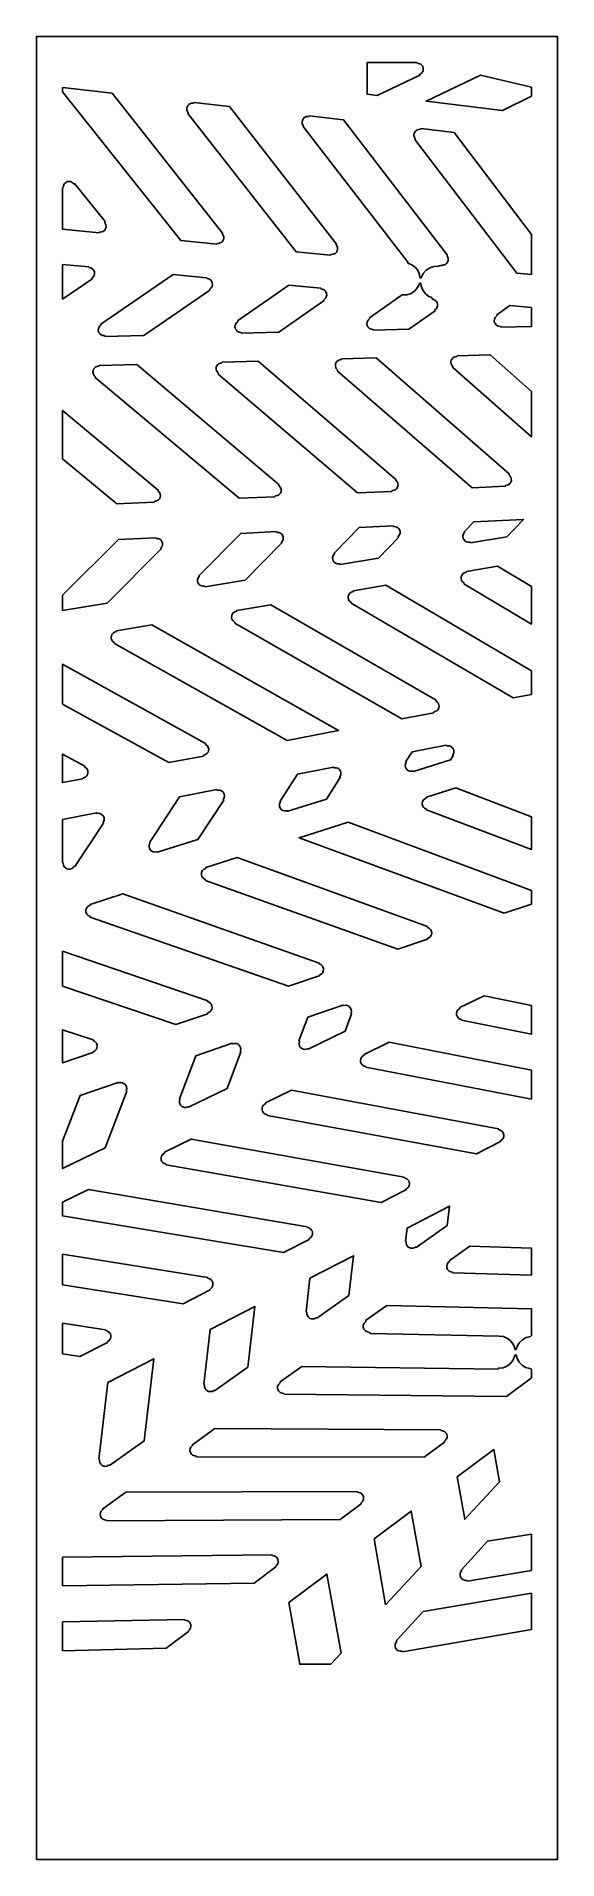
# Model space of a CAD drawing. Extents: x 0 to 400, y 0 to 1400.
import ezdxf

# ---------------------------------------------------------------- set-up
doc = ezdxf.new("R2010")
doc.units = 0
doc.layers.add('CUT', color=1, linetype='CONTINUOUS')
doc.layers.add('OUTLINE', color=7, linetype='CONTINUOUS')

msp = doc.modelspace()

# ---------------------------------------------------------------- linework, layer by layer
at = {"layer": 'CUT'}
for points in [[(253.89, 1380), (291.99, 1380), (292.15, 1379.59), (292.34, 1379.45), (293.46, 1379.31), (294.3, 1379.06), (295.07, 1378.63), (295.74, 1378.07), (296.29, 1377.38), (296.69, 1376.6), (296.93, 1375.75), (296.95, 1374.45), (296.76, 1373.59), (296.4, 1372.79), (295.57, 1371.77), (294.29, 1370.87), (294.15, 1370.44), (294.22, 1370.23), (261.67, 1354.65), (253.78, 1355.59)], [(58.05, 1356.48), (142.89, 1249.06), (142.74, 1248.9), (142.68, 1248.45), (143.26, 1247.5), (143.57, 1246.7), (143.72, 1245.86), (143.71, 1245.01), (143.54, 1244.17), (142.98, 1243.02), (142.43, 1242.36), (141.77, 1241.82), (140.61, 1241.28), (139.77, 1241.11), (138.78, 1241.08), (138.44, 1240.78), (138.38, 1240.56), (110.76, 1243.23), (20, 1357.43), (20, 1360.85)], [(357.78, 1343.23), (299.06, 1350.21), (340.86, 1370.39), (380, 1361.05), (380, 1354.1)], [(115.84, 1342.36), (115.43, 1343.59), (115.36, 1344.43), (115.58, 1345.72), (116.15, 1346.87), (117.03, 1347.8), (117.75, 1348.26), (118.97, 1348.68), (120.52, 1348.75), (120.72, 1348.87), (120.92, 1349.25), (148.24, 1346.11), (230.4, 1240.59), (230.18, 1240.21), (230.19, 1239.98), (230.75, 1239.03), (231.06, 1238.24), (231.21, 1237.4), (231.2, 1236.55), (230.87, 1235.32), (230.46, 1234.57), (229.92, 1233.92), (229.25, 1233.38), (228.5, 1232.98), (227.68, 1232.73), (226.15, 1232.63), (225.95, 1232.52), (225.75, 1232.13), (199.34, 1234.68), (116.18, 1340.81), (116.4, 1341.18), (116.4, 1341.41)], [(299.12, 1220.49), (296.92, 1217.93), (295.36, 1214.72), (294.96, 1214.55), (294.74, 1214.59), (294.42, 1214.87), (294.16, 1216.88), (292.91, 1220.01), (290.85, 1222.69), (288.17, 1224.71), (285.17, 1225.92), (285.03, 1226.13), (284.99, 1226.37), (285.07, 1226.64), (204.61, 1330.76), (204.76, 1330.91), (204.84, 1331.36), (204.36, 1332.21), (204.05, 1333.02), (203.9, 1333.86), (203.93, 1334.72), (204.11, 1335.56), (204.46, 1336.34), (204.96, 1337.05), (205.57, 1337.64), (206.3, 1338.11), (207.09, 1338.41), (207.94, 1338.56), (208.98, 1338.58), (209.18, 1338.69), (209.39, 1339.09), (235.69, 1336.06), (315.38, 1232.29), (315.23, 1232.13), (315.15, 1231.68), (315.65, 1230.81), (315.95, 1230.01), (316.1, 1229.18), (316.07, 1228.33), (315.9, 1227.49), (315.56, 1226.72), (315.08, 1226.02), (314.47, 1225.42), (313.76, 1224.95), (312.97, 1224.64), (312.14, 1224.47), (311.03, 1224.43), (310.83, 1224.32), (310.63, 1223.93), (309.16, 1224.07), (308.99, 1223.71), (308.59, 1223.53), (305.15, 1223.39), (301.93, 1222.35)], [(290.45, 1321.98), (289.94, 1323.16), (289.79, 1324.43), (290.02, 1325.69), (290.59, 1326.84), (291.48, 1327.77), (292.2, 1328.22), (293.41, 1328.63), (294.89, 1328.7), (295.09, 1328.81), (295.3, 1329.2), (320.54, 1326.3), (380, 1247.8), (380, 1217.23), (368.66, 1218.33), (290.57, 1320.79), (290.72, 1320.95), (290.8, 1321.39)], [(52.81, 1256.6), (53.34, 1255.44), (53.52, 1254.17), (53.33, 1252.9), (52.77, 1251.74), (52.22, 1251.08), (51.19, 1250.32), (49.98, 1249.89), (48.56, 1249.79), (48.22, 1249.49), (48.16, 1249.27), (20, 1251.99), (20, 1283.71), (20.41, 1283.87), (20.55, 1284.06), (20.69, 1285.17), (20.93, 1286), (21.35, 1286.76), (21.91, 1287.44), (22.57, 1287.98), (23.34, 1288.38), (24.18, 1288.63), (25.03, 1288.71), (25.9, 1288.62), (26.73, 1288.36), (27.48, 1287.95), (28.62, 1286.92), (28.84, 1286.85), (29.26, 1286.99), (52.65, 1257.78), (52.51, 1257.61), (52.45, 1257.16)], [(40.4, 1222.52), (41.48, 1222.27), (42.28, 1221.95), (43.32, 1221.2), (44.09, 1220.15), (44.29, 1219.76), (44.54, 1218.95), (44.61, 1217.65), (44.3, 1216.41), (43.64, 1215.29), (42.53, 1214.25), (42.45, 1213.8), (42.55, 1213.59), (20, 1198.33), (20, 1224.94), (40.11, 1223.09), (40.23, 1222.68)], [(131.13, 1214.12), (131.94, 1213.95), (132.73, 1213.64), (133.78, 1212.88), (134.55, 1211.85), (134.99, 1210.65), (135.07, 1209.36), (134.77, 1208.1), (134.13, 1206.99), (133.01, 1205.92), (132.95, 1205.48), (133.04, 1205.28), (82.38, 1170.39), (52.54, 1169.7), (52.5, 1169.92), (52.18, 1170.24), (50.64, 1170.46), (49.84, 1170.76), (49.46, 1170.99), (48.78, 1171.52), (47.98, 1172.55), (47.64, 1173.34), (47.46, 1174.19), (47.5, 1175.49), (47.75, 1176.32), (48.14, 1177.09), (48.68, 1177.76), (49.52, 1178.51), (49.58, 1178.95), (49.49, 1179.15), (105.06, 1217.12), (130.61, 1214.77), (130.73, 1214.34)], [(218.61, 1206.12), (220.05, 1205.75), (221.16, 1205.1), (221.78, 1204.5), (222.26, 1203.79), (222.71, 1202.59), (222.79, 1201.31), (222.5, 1200.06), (221.87, 1198.95), (220.77, 1197.89), (220.69, 1197.67), (220.79, 1197.23), (185.93, 1172.8), (157.38, 1172.14), (157.21, 1172.54), (157.02, 1172.67), (155.62, 1172.88), (154.81, 1173.2), (154.08, 1173.66), (153.19, 1174.59), (152.77, 1175.35), (152.51, 1176.17), (152.4, 1177.03), (152.57, 1178.32), (152.88, 1179.12), (153.35, 1179.85), (154.47, 1180.93), (154.53, 1181.38), (154.44, 1181.57), (193.81, 1208.95), (218.31, 1206.7), (218.33, 1206.48)], [(258.14, 1175.07), (256.91, 1175.23), (256.1, 1175.55), (255.37, 1176), (254.48, 1176.93), (253.9, 1178.09), (253.68, 1179.36), (253.84, 1180.64), (254.15, 1181.44), (254.6, 1182.17), (255.69, 1183.25), (255.77, 1183.47), (255.66, 1183.88), (279.9, 1201.03), (280.15, 1201.01), (280.36, 1201.41), (280.8, 1201.55), (284.33, 1201.69), (287.55, 1202.73), (290.35, 1204.59), (292.55, 1207.15), (293.97, 1210.16), (294.28, 1210.46), (294.72, 1210.47), (295.04, 1210.19), (295.3, 1208.2), (296.55, 1205.06), (298.6, 1202.38), (301.29, 1200.36), (302.9, 1199.74), (303.5, 1199.41), (303.78, 1199.06), (303.8, 1198.83), (303.64, 1198.43), (303.81, 1198.28), (305.17, 1197.92), (305.93, 1197.53), (306.89, 1196.68), (307.57, 1195.59), (307.82, 1194.78), (307.93, 1193.93), (307.77, 1192.65), (307.46, 1191.87), (307.01, 1191.15), (305.91, 1190.07), (305.85, 1189.62), (305.95, 1189.42), (285.88, 1175.12), (258.73, 1174.49), (258.56, 1174.89)], [(356.34, 1177.16), (355.92, 1177.34), (354.71, 1177.5), (353.91, 1177.81), (353.18, 1178.26), (352.29, 1179.19), (351.71, 1180.34), (351.48, 1181.61), (351.63, 1182.89), (351.94, 1183.69), (352.38, 1184.41), (353.49, 1185.51), (353.56, 1185.73), (353.44, 1186.15), (363.45, 1193.35), (380, 1191.82), (380, 1177.3), (356.51, 1176.76)], [(44.32, 1139.64), (43.66, 1140.73), (43.36, 1141.96), (43.42, 1143.24), (43.84, 1144.43), (44.3, 1145.14), (45.23, 1146.02), (46.37, 1146.58), (47.88, 1146.86), (48.18, 1147.2), (48.21, 1147.42), (76.96, 1148.19), (186.24, 1055.78), (186.13, 1055.59), (186.15, 1055.14), (187.13, 1053.98), (187.53, 1053.2), (187.77, 1052.36), (187.83, 1051.48), (187.72, 1050.62), (187.23, 1049.39), (186.71, 1048.69), (186.07, 1048.09), (184.92, 1047.47), (183.39, 1047.16), (183.09, 1046.81), (183.06, 1046.59), (155.59, 1045.35), (44.95, 1138.22), (45.07, 1138.41), (45.04, 1138.86)], [(139.11, 1141.9), (138.37, 1142.93), (137.96, 1144.12), (137.9, 1145.38), (138.07, 1146.22), (138.38, 1147), (139.13, 1148.02), (139.78, 1148.57), (140.13, 1148.8), (140.92, 1149.13), (142.41, 1149.41), (142.71, 1149.76), (142.74, 1149.97), (170.3, 1150.71), (275.99, 1059.85), (275.84, 1059.43), (275.89, 1059.2), (276.9, 1058.01), (277.29, 1057.22), (277.52, 1056.38), (277.58, 1055.51), (277.46, 1054.65), (276.97, 1053.43), (276.46, 1052.73), (275.81, 1052.13), (274.66, 1051.52), (273.14, 1051.21), (272.84, 1050.86), (272.81, 1050.64), (246.47, 1049.45), (139.49, 1140.76), (139.63, 1141.18), (139.58, 1141.4)], [(363.39, 1062.6), (364.13, 1061.53), (364.53, 1060.28), (364.54, 1058.98), (364.17, 1057.73), (363.45, 1056.64), (362.8, 1056.06), (362.44, 1055.81), (361.66, 1055.45), (360.14, 1055.14), (359.84, 1054.79), (359.81, 1054.57), (334.53, 1053.43), (230.93, 1143.31), (231.08, 1143.72), (231.03, 1143.94), (230.08, 1145.1), (229.69, 1145.89), (229.47, 1146.73), (229.46, 1148.05), (229.68, 1148.91), (230.05, 1149.7), (230.58, 1150.4), (231.6, 1151.22), (232.83, 1151.71), (233.91, 1151.89), (234.09, 1152.03), (234.24, 1152.43), (260.72, 1153.15), (363.03, 1063.75), (362.87, 1063.33), (362.92, 1063.1)], [(319.71, 1146.34), (318.77, 1147.51), (318.26, 1148.72), (318.13, 1150.03), (318.38, 1151.3), (319.01, 1152.46), (319.95, 1153.38), (321.11, 1153.98), (322.65, 1154.27), (322.95, 1154.61), (322.98, 1154.83), (348.35, 1155.51), (380, 1127.4), (380, 1092.46), (319.61, 1145.71), (319.76, 1146.12)], [(93.4, 1051.46), (93.43, 1051.01), (94.45, 1049.83), (95, 1048.63), (95.17, 1047.33), (94.94, 1046.03), (94.34, 1044.86), (93.42, 1043.92), (92.26, 1043.29), (90.73, 1042.98), (90.43, 1042.63), (90.4, 1042.41), (61.77, 1041.12), (20, 1075.58), (20, 1112.78), (93.52, 1051.65)], [(274.51, 1023.62), (275.83, 1023.5), (277.03, 1022.99), (277.73, 1022.46), (278.31, 1021.8), (278.91, 1020.64), (279.14, 1019.35), (279.08, 1018.48), (278.66, 1017.23), (277.76, 1015.94), (277.73, 1015.72), (277.91, 1015.32), (262.54, 999.45), (233.12, 994.57), (232.89, 994.95), (232.69, 995.05), (231.16, 995.04), (230.34, 995.22), (229.56, 995.56), (228.55, 996.34), (227.81, 997.37), (227.39, 998.57), (227.33, 999.83), (227.49, 1000.66), (227.81, 1001.45), (228.68, 1002.67), (228.71, 1002.9), (228.53, 1003.3), (247.63, 1022.88), (273.91, 1024.19), (274.09, 1023.79)], [(333.17, 1011.16), (332.95, 1011.55), (332.74, 1011.65), (331.6, 1011.6), (330.31, 1011.85), (329.52, 1012.22), (328.8, 1012.74), (328.21, 1013.4), (327.61, 1014.55), (327.36, 1015.85), (327.42, 1016.73), (327.83, 1017.98), (328.68, 1019.23), (328.71, 1019.46), (328.53, 1019.85), (335.66, 1027.27), (373.97, 1029.18), (361.21, 1015.82)], [(20, 970.91), (63.01, 1013.68), (91.58, 1015.1), (91.76, 1014.7), (91.95, 1014.57), (93.47, 1014.42), (94.65, 1013.94), (95.63, 1013.16), (96.36, 1012.12), (96.76, 1010.91), (96.8, 1009.66), (96.49, 1008.42), (96.08, 1007.69), (95.41, 1006.82), (95.42, 1006.36), (95.55, 1006.19), (54.32, 964.9), (20, 959.21)], [(127.89, 977.8), (126.64, 978.02), (125.5, 978.59), (124.57, 979.46), (123.94, 980.56), (123.64, 981.81), (123.71, 983.07), (124.14, 984.27), (124.98, 985.45), (125.02, 985.68), (124.84, 986.09), (156.8, 1018.36), (184.19, 1019.72), (184.37, 1019.32), (184.56, 1019.19), (186.13, 1019.02), (187.34, 1018.51), (188.04, 1017.98), (188.85, 1016.95), (189.33, 1015.73), (189.44, 1014.86), (189.42, 1014.42), (189.27, 1013.55), (188.95, 1012.74), (188.04, 1011.46), (188.06, 1011.01), (188.19, 1010.83), (160.3, 982.48), (129.43, 977.36), (129.36, 977.57), (129, 977.85)], [(328.19, 979.6), (328.27, 979.81), (328.17, 980.26), (327.46, 980.83), (326.88, 981.46), (326.27, 982.59), (326.01, 983.84), (326.12, 985.12), (326.59, 986.31), (327.39, 987.31), (328.45, 988.04), (329.91, 988.54), (330.15, 988.92), (330.15, 989.13), (354.03, 993.19), (380, 977.57), (380, 948.72)], [(241.54, 964.81), (241.61, 965.24), (241.51, 965.45), (240.72, 966.08), (240.13, 966.71), (239.51, 967.83), (239.24, 969.09), (239.35, 970.37), (239.46, 970.79), (239.82, 971.57), (240.61, 972.57), (241.67, 973.31), (243.14, 973.81), (243.38, 974.19), (243.38, 974.4), (268.26, 978.63), (380, 912.74), (380, 894.78), (365.9, 892.12)], [(152.14, 950.19), (150.65, 951.5), (150.03, 952.62), (149.75, 953.88), (149.86, 955.18), (150.32, 956.37), (151.12, 957.38), (152.18, 958.12), (153.56, 958.61), (153.72, 958.77), (153.81, 959.2), (179.82, 963.62), (306.71, 890.26), (306.64, 889.84), (306.74, 889.63), (307.55, 888.99), (308.15, 888.37), (308.59, 887.64), (308.9, 886.85), (309.06, 885.59), (308.95, 884.73), (308.69, 883.92), (308.28, 883.17), (307.41, 882.24), (306.68, 881.77), (305.24, 881.26), (305.08, 881.09), (305, 880.65), (280.5, 876.04), (152.17, 949.55), (152.24, 949.98)], [(59.92, 934.29), (59.66, 934.66), (58.61, 935.47), (57.87, 936.52), (57.45, 937.75), (57.39, 938.61), (57.5, 939.48), (57.96, 940.68), (58.77, 941.71), (59.83, 942.44), (61.24, 942.94), (61.4, 943.11), (61.48, 943.53), (88.56, 948.12), (231.96, 866.9), (192.43, 859.46), (59.86, 933.85)], [(129.78, 857.03), (129.72, 856.59), (129.81, 856.38), (130.99, 855.45), (131.53, 854.78), (131.92, 854.02), (132.21, 852.76), (132.13, 851.47), (131.69, 850.27), (130.9, 849.24), (129.86, 848.48), (128.4, 847.97), (128.24, 847.8), (128.16, 847.36), (101.58, 842.36), (20, 887.18), (20, 917.91)], [(315.06, 855.19), (316.96, 855.16), (317.79, 854.91), (318.52, 854.52), (319.19, 853.98), (319.74, 853.32), (320.15, 852.57), (320.4, 851.77), (320.5, 850.92), (320.43, 850.07), (320.2, 849.25), (319.73, 848.25), (319.74, 848.02), (320, 847.67), (317.94, 844.43), (289.54, 835.48), (289.27, 835.82), (289.05, 835.89), (287.6, 835.69), (286.75, 835.76), (285.92, 836.01), (285.16, 836.39), (284.49, 836.93), (283.7, 837.96), (283.36, 838.74), (283.15, 840.01), (283.32, 841.29), (283.93, 842.69), (283.83, 843.13), (283.66, 843.29), (288.33, 850.58), (314.63, 855.66), (314.7, 855.45)], [(36.98, 839.18), (37.25, 838.81), (38.3, 838.03), (38.85, 837.36), (39.39, 836.18), (39.55, 835.33), (39.54, 834.48), (39.22, 833.21), (38.54, 832.12), (37.58, 831.25), (36.81, 830.86), (35.74, 830.52), (35.58, 830.35), (35.5, 829.92), (20, 827), (20, 848.87), (37.04, 839.62)], [(191.78, 805.31), (190.49, 805.24), (189.24, 805.54), (188.13, 806.19), (187.25, 807.14), (186.68, 808.3), (186.48, 809.57), (186.55, 810.43), (186.66, 810.84), (187.25, 812.22), (187.24, 812.45), (186.98, 812.8), (200.51, 833.62), (227.91, 838.92), (227.98, 838.71), (228.34, 838.45), (229.82, 838.48), (231.06, 838.18), (231.82, 837.77), (232.77, 836.92), (233.44, 835.82), (233.75, 834.59), (233.71, 833.31), (233.47, 832.48), (232.99, 831.48), (233, 831.25), (233.26, 830.9), (222.59, 814.37), (192.95, 805.03), (192.84, 805.23), (192.44, 805.45)], [(139.54, 821.22), (140.81, 821.15), (142.02, 820.72), (143.05, 819.95), (143.81, 818.93), (144.15, 818.13), (144.34, 816.86), (144.16, 815.59), (143.55, 814.22), (143.65, 813.78), (143.81, 813.63), (123.95, 783.28), (92.92, 773.49), (92.64, 773.83), (92.42, 773.9), (90.89, 773.68), (89.62, 773.86), (88.44, 774.4), (87.47, 775.25), (86.8, 776.36), (86.48, 777.61), (86.47, 778.48), (86.63, 779.33), (87.21, 780.66), (87.11, 781.1), (86.95, 781.25), (109.92, 816.14), (138.4, 821.64), (138.48, 821.43), (138.84, 821.17)], [(299.31, 806.53), (298.99, 806.86), (297.83, 807.51), (297.19, 808.1), (296.93, 808.45), (296.34, 809.61), (296.16, 810.45), (296.13, 811.32), (296.42, 812.59), (297.07, 813.72), (298.02, 814.6), (299.38, 815.3), (299.57, 815.71), (299.54, 815.92), (321.82, 823.03), (380, 800.74), (380, 775.53), (299.3, 806.1)], [(28.12, 761.79), (27.09, 761.03), (25.87, 760.59), (24.57, 760.52), (23.32, 760.83), (22.21, 761.5), (21.34, 762.45), (20.8, 763.62), (20.55, 765.15), (20.41, 765.34), (20, 765.5), (20, 798.78), (46.1, 803.82), (46.18, 803.61), (46.54, 803.35), (47.65, 803.42), (48.52, 803.33), (49.73, 802.89), (50.76, 802.13), (51.3, 801.46), (51.7, 800.7), (51.95, 799.88), (52.04, 799.02), (51.96, 798.17), (51.7, 797.35), (51.22, 796.35), (51.32, 795.91), (51.48, 795.76), (29.49, 762.62), (29.06, 762.72), (28.85, 762.64)], [(359.06, 726.63), (201.62, 784.65), (239.19, 796.65), (380, 744.11), (380, 733.72)], [(300.3, 715.84), (301.65, 715.08), (302.57, 714.15), (303.16, 713), (303.41, 711.73), (303.27, 710.44), (302.75, 709.25), (302.23, 708.56), (301.58, 707.99), (300.29, 707.29), (300.16, 707.1), (300.15, 706.67), (277.53, 699.01), (129.79, 751.95), (129.78, 752.4), (129.65, 752.59), (128.69, 753.08), (127.99, 753.61), (127.41, 754.26), (126.97, 755.01), (126.67, 755.84), (126.56, 756.71), (126.72, 758.01), (127.03, 758.82), (127.49, 759.56), (128.45, 760.46), (129.84, 761.16), (130.04, 761.57), (130.01, 761.79), (154.08, 769.48), (300.17, 716.46), (300.13, 716.26)], [(40.87, 724.38), (39.69, 724.99), (38.75, 725.93), (38.31, 726.68), (38.01, 727.51), (37.9, 728.81), (38.18, 730.09), (38.82, 731.24), (39.78, 732.15), (41.11, 732.84), (41.25, 733.02), (41.28, 733.46), (66.39, 741.48), (217.05, 688.35), (217.06, 687.91), (217.19, 687.72), (218.2, 687.21), (218.9, 686.69), (219.49, 686.05), (219.94, 685.3), (220.23, 684.47), (220.35, 683.63), (220.21, 682.32), (219.91, 681.51), (219.45, 680.76), (218.52, 679.86), (217.22, 679.16), (217.04, 678.75), (217.08, 678.54), (193.57, 670.57), (41.21, 723.62), (41.2, 724.06)], [(131.65, 658.74), (132.98, 658.02), (133.63, 657.44), (134.16, 656.74), (134.66, 655.53), (134.78, 654.23), (134.53, 652.96), (133.9, 651.8), (132.96, 650.89), (131.57, 650.15), (131.39, 649.74), (131.43, 649.53), (107.08, 641.28), (20, 670.71), (20, 697.55), (131.51, 659.36), (131.47, 659.15)], [(326.39, 644.53), (326.31, 644.96), (326.15, 645.13), (324.69, 645.69), (324.31, 645.91), (323.65, 646.47), (322.88, 647.54), (322.46, 648.76), (322.43, 650.08), (322.77, 651.33), (323.47, 652.44), (324.11, 653.05), (325.05, 653.66), (325.19, 654.09), (325.12, 654.31), (343.61, 663.37), (380, 655.88), (380, 633.72)], [(235.7, 655.74), (237.63, 655.99), (238.89, 655.73), (239.67, 655.35), (240.66, 654.51), (241.16, 653.82), (241.64, 652.61), (241.75, 651.33), (241.47, 649.86), (241.68, 649.46), (241.86, 649.36), (236.89, 636.01), (208.68, 622.3), (208.36, 622.6), (208.13, 622.64), (206.66, 622.2), (205.78, 622.15), (204.92, 622.28), (203.72, 622.78), (202.71, 623.6), (201.99, 624.69), (201.7, 625.52), (201.59, 626.82), (201.88, 628.3), (201.81, 628.52), (201.49, 628.81), (208.26, 646.88), (235.21, 656.15), (235.3, 655.96)], [(43.43, 629.05), (43.56, 628.86), (44.45, 628.42), (45.15, 627.91), (46, 626.91), (46.51, 625.7), (46.64, 624.39), (46.39, 623.1), (45.76, 621.95), (44.83, 621.04), (43.48, 620.31), (43.3, 619.9), (43.34, 619.69), (20, 611.78), (20, 637.26), (43.42, 629.48)], [(114.82, 577.59), (113.51, 577.58), (112.26, 577.96), (111.51, 578.41), (110.58, 579.35), (109.98, 580.5), (109.78, 581.35), (109.8, 582.66), (110.07, 583.75), (109.87, 584.16), (109.68, 584.27), (122.22, 617.31), (150.21, 626.93), (150.32, 626.73), (150.72, 626.52), (152.24, 626.79), (153.1, 626.74), (154.34, 626.34), (155.07, 625.88), (155.97, 624.96), (156.56, 623.8), (156.69, 623.39), (156.8, 622.53), (156.74, 621.67), (156.52, 620.72), (156.58, 620.5), (156.91, 620.19), (146.27, 591.99), (116.81, 577.68), (116.49, 577.98), (116.26, 578.02)], [(252.77, 608.46), (252.69, 608.89), (252.53, 609.05), (251.1, 609.59), (250.05, 610.37), (249.27, 611.43), (248.84, 612.67), (248.8, 613.98), (248.99, 614.84), (249.34, 615.65), (250.15, 616.67), (251.43, 617.58), (251.57, 618.01), (251.5, 618.22), (270.65, 627.6), (380, 606.09), (380, 583.93)], [(63.41, 596.45), (63.85, 596.59), (64.7, 596.7), (66, 596.55), (67.18, 596.04), (68.17, 595.19), (68.87, 594.1), (69.14, 593.29), (69.25, 591.99), (68.95, 590.51), (69.01, 590.29), (69.33, 590), (52.72, 546.55), (20, 530.65), (20, 551.6), (33.55, 586.83), (62.67, 596.84), (62.96, 596.5)], [(176.83, 572.09), (175.59, 572.51), (174.88, 572.96), (174.27, 573.54), (173.59, 574.61), (173.23, 575.84), (173.24, 577.1), (173.61, 578.3), (174.04, 579.03), (174.61, 579.67), (175.86, 580.54), (175.99, 580.97), (175.93, 581.18), (195.75, 590.9), (354.69, 561.06), (354.78, 560.62), (354.94, 560.46), (356, 560.12), (356.78, 559.71), (357.46, 559.16), (358.01, 558.49), (358.58, 557.3), (358.74, 556.46), (358.73, 555.58), (358.41, 554.32), (357.98, 553.55), (357.42, 552.88), (356.17, 551.96), (356.06, 551.75), (356.11, 551.31), (337.73, 541.91), (177.28, 571.4), (177.2, 571.83)], [(99.2, 534.04), (98, 534.45), (96.95, 535.17), (96.16, 536.16), (95.81, 536.94), (95.61, 537.76), (95.61, 539.03), (95.97, 540.24), (96.41, 540.98), (96.98, 541.61), (98.23, 542.49), (98.36, 542.92), (98.3, 543.13), (118.85, 553.21), (282.18, 524.01), (282.27, 523.57), (282.43, 523.41), (283.9, 522.89), (284.65, 522.41), (285.27, 521.8), (285.76, 521.08), (286.1, 520.27), (286.27, 519.41), (286.26, 518.53), (286.1, 517.68), (285.75, 516.87), (284.96, 515.83), (283.71, 514.91), (283.6, 514.7), (283.65, 514.26), (264.61, 504.53), (99.65, 533.36), (99.56, 533.78)], [(39.86, 514.49), (207.77, 485.98), (207.86, 485.55), (208.02, 485.39), (209.1, 485.05), (209.89, 484.65), (210.57, 484.12), (211.14, 483.44), (211.57, 482.68), (211.83, 481.83), (211.92, 480.95), (211.83, 480.09), (211.58, 479.24), (211.15, 478.48), (210.27, 477.51), (209.34, 476.88), (209.24, 476.67), (209.28, 476.24), (189.56, 466.15), (20, 494.27), (20, 504.76)], [(290.95, 470.26), (290.03, 469.77), (288.76, 469.42), (287.88, 469.41), (287.02, 469.57), (286.2, 469.89), (285.46, 470.38), (284.84, 471), (284.17, 472.12), (283.86, 473.4), (283.84, 474.54), (283.72, 474.74), (283.33, 474.95), (284.48, 484.94), (317.03, 501.75), (315.34, 486.93), (291.55, 470.02), (291.18, 470.26)], [(131.45, 446.51), (131.83, 446.25), (133.06, 445.86), (134.12, 445.15), (134.68, 444.53), (135.12, 443.8), (135.5, 442.59), (135.51, 441.32), (135.16, 440.1), (134.48, 439.02), (133.87, 438.44), (132.96, 437.82), (132.85, 437.61), (132.89, 437.18), (112.49, 426.74), (20, 441.25), (20, 464.85), (131.36, 446.93)], [(214.64, 415.98), (213.23, 415.31), (212.37, 415.12), (211.06, 415.16), (209.81, 415.59), (208.75, 416.38), (208.45, 416.7), (207.97, 417.44), (207.54, 418.68), (207.46, 420.18), (207.35, 420.38), (206.95, 420.59), (209.95, 446.44), (243.36, 463.7), (239.86, 433.26), (215.21, 415.74), (214.86, 415.97)], [(319.49, 450.99), (317.99, 451.29), (316.83, 451.89), (316.17, 452.48), (315.64, 453.17), (315.13, 454.38), (315.01, 455.69), (315.27, 456.98), (315.9, 458.13), (316.96, 459.2), (317.04, 459.41), (316.93, 459.84), (332.58, 471.05), (380, 469.6), (380, 448.84), (319.82, 450.45), (319.67, 450.85)], [(136.15, 360.18), (134.77, 359.52), (133.47, 359.3), (132.17, 359.48), (130.97, 360.03), (130.29, 360.59), (129.51, 361.65), (129.07, 362.9), (129, 364.45), (128.89, 364.65), (128.5, 364.85), (133.43, 406.91), (167.74, 424.63), (162.32, 378.12), (136.74, 359.93), (136.38, 360.18)], [(379.71, 402.19), (379.57, 401.81), (379.39, 401.67), (375.88, 400.8), (373.05, 399.22), (370.71, 396.97), (369.06, 394.2), (368.39, 391.86), (368.28, 391.66), (367.88, 391.43), (367.44, 391.56), (367.29, 391.74), (367.13, 392.64), (365.95, 395.65), (364.02, 398.24), (361.5, 400.25), (358.53, 401.54), (355.3, 402.03), (256.57, 403.85), (256.25, 403.94), (256.09, 404.08), (255.96, 404.46), (255.66, 404.47), (255.63, 404.68), (255.33, 405.02), (254.23, 405.19), (253.4, 405.46), (252.63, 405.9), (251.97, 406.48), (251.43, 407.17), (251.05, 407.96), (250.83, 408.82), (250.79, 409.69), (250.91, 410.57), (251.22, 411.39), (251.96, 412.48), (252.74, 413.22), (252.81, 413.44), (252.7, 413.85), (268.84, 425.41), (380, 422.95), (380, 402.18)], [(52.98, 406.41), (53.36, 406.16), (54.2, 405.96), (54.59, 405.79), (55.66, 405.08), (56.48, 404.11), (56.85, 403.34), (57.07, 402.51), (57.08, 401.25), (56.74, 400.01), (56.32, 399.28), (55.76, 398.63), (54.53, 397.73), (54.42, 397.52), (54.47, 397.08), (33.32, 386.27), (20, 388.24), (20, 411.83), (52.88, 406.84)], [(55.34, 302.78), (54.13, 302.17), (52.83, 301.95), (51.95, 302.02), (51.53, 302.13), (50.33, 302.68), (49.35, 303.57), (48.86, 304.3), (48.43, 305.55), (48.36, 307.13), (48.24, 307.33), (47.86, 307.53), (54.84, 366.31), (90.08, 384.52), (82.64, 321.46), (56.15, 302.63), (55.78, 302.87)], [(354.5, 377.02), (354.89, 377.23), (358.15, 377.62), (361.15, 378.81), (363.74, 380.73), (365.75, 383.27), (367.03, 386.24), (367.22, 387.19), (367.58, 387.46), (367.82, 387.47), (368.21, 387.24), (368.89, 384.69), (370.48, 381.86), (372.74, 379.53), (375.52, 377.88), (378.68, 376.99), (379.52, 376.82), (379.69, 376.67), (379.81, 376.29), (380, 376.29), (380, 370), (360.71, 355.71), (190.03, 357.42), (189.99, 357.64), (189.69, 357.97), (188.59, 358.12), (187.78, 358.37), (187.04, 358.77), (186.38, 359.3), (185.84, 359.97), (185.43, 360.71), (185.11, 361.94), (185.15, 363.2), (185.38, 364.03), (186, 365.12), (187.09, 366.19), (187.15, 366.64), (187.05, 366.84), (203.63, 378.71), (354.37, 376.64)], [(121.8, 309.9), (120.56, 310.21), (119.81, 310.61), (119.15, 311.14), (118.38, 312.16), (117.93, 313.35), (117.83, 314.19), (117.99, 315.46), (118.51, 316.62), (119.03, 317.3), (119.69, 317.93), (119.75, 318.38), (119.66, 318.58), (136.9, 330.93), (310.25, 330), (310.29, 329.79), (310.59, 329.46), (311.72, 329.31), (312.56, 329.05), (313.32, 328.62), (313.99, 328.05), (314.53, 327.36), (314.93, 326.58), (315.21, 325.29), (315.18, 324.41), (314.82, 323.15), (314.08, 322.05), (313.26, 321.27), (313.19, 321.05), (313.31, 320.62), (297.61, 309), (122.82, 309.27), (122.66, 309.69), (122.47, 309.83)], [(351.08, 314.86), (355.37, 290.09), (328.77, 261.26), (323.08, 293.95)], [(53.46, 260.59), (52.18, 260.77), (51.01, 261.3), (50.35, 261.83), (49.79, 262.48), (49.22, 263.64), (49.01, 264.9), (49.17, 266.16), (49.48, 266.96), (49.93, 267.68), (50.95, 268.72), (51.02, 268.93), (50.9, 269.34), (68.61, 282.02), (246.14, 282.56), (246.3, 282.15), (246.49, 282.01), (247.59, 281.88), (248.41, 281.64), (249.15, 281.25), (249.82, 280.72), (250.37, 280.08), (250.78, 279.34), (251.05, 278.54), (251.16, 277.69), (251.1, 276.85), (250.89, 276.03), (250.28, 274.92), (249.23, 273.84), (249.16, 273.62), (249.28, 273.21), (233.07, 261.21), (54.04, 259.99), (53.88, 260.4)], [(268.06, 195.5), (259.12, 246.21), (287.76, 267.59), (295.24, 224.95)], [(330.94, 213.89), (330.87, 214.1), (330.51, 214.38), (329.39, 214.33), (328.53, 214.44), (327.31, 214.94), (326.3, 215.76), (325.57, 216.83), (325.19, 218.07), (325.19, 219.38), (325.57, 220.62), (326.43, 221.93), (326.4, 222.38), (326.26, 222.56), (346.37, 244.47), (380, 249.85), (380, 221.99)], [(180.72, 233.62), (181.14, 233.43), (182.43, 233.26), (183.23, 232.95), (183.59, 232.73), (184.25, 232.21), (184.82, 231.57), (185.39, 230.43), (185.62, 229.18), (185.48, 227.92), (184.98, 226.74), (184.47, 226.07), (183.72, 225.35), (183.65, 225.13), (183.77, 224.71), (167.03, 212.31), (20, 210.08), (20, 232.19), (180.56, 234.03)], [(226.06, 150), (202.15, 150), (193.68, 197.37), (222.99, 219.25), (233.8, 158.39)], [(280.99, 159.75), (280.63, 160.03), (279.12, 160.03), (278.26, 160.22), (277.47, 160.58), (276.45, 161.4), (275.71, 162.48), (275.32, 163.72), (275.32, 165.04), (275.52, 165.87), (275.7, 166.28), (276.56, 167.59), (276.59, 167.81), (276.4, 168.21), (296.92, 190.58), (380, 204.55), (380, 176.69), (281.05, 159.56)], [(20, 160.39), (20, 182.51), (113.48, 184.37), (113.52, 184.15), (113.84, 183.83), (115.33, 183.62), (116.12, 183.31), (116.84, 182.86), (117.47, 182.28), (117.96, 181.58), (118.43, 180.39), (118.54, 179.12), (118.29, 177.86), (117.67, 176.75), (116.68, 175.71), (116.61, 175.49), (116.73, 175.07), (99.44, 162.27)]]:
    msp.add_lwpolyline(points, close=True, dxfattribs=at)
at = {"layer": 'OUTLINE'}
msp.add_lwpolyline([(0, 0), (400, 0), (400, 1400), (0, 1400)], close=True, dxfattribs=at)

doc.saveas('drawing.dxf')
